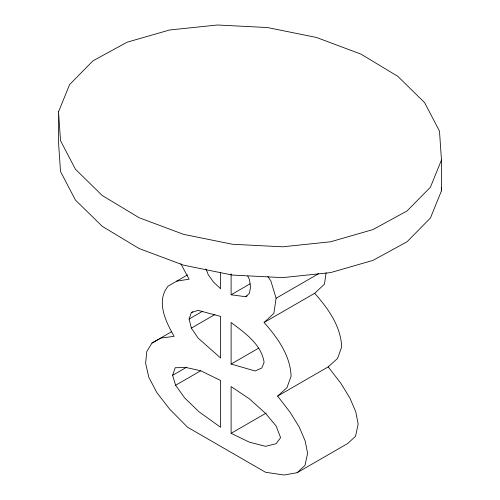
<?xml version="1.0" encoding="UTF-8"?>
<svg xmlns="http://www.w3.org/2000/svg" width="500" height="500" viewBox="0 0 500 500"><rect width="100%" height="100%" fill="white"/><g stroke="black" fill="none" stroke-linecap="round" stroke-linejoin="round"><path stroke-width="0.75" d="M267.875 276.475L270.85 280.925L276.1 298.244L273.85 313.394L264.1 322.488C277.425 337.6 290.3 355.269 291.1 376.175L286.975 387.65L277.6 396.094L290.163 412.331L299.344 427.262L305.156 440.906L307.594 453.244L304.969 465.475L297.094 472.725L283.975 475L265.6 472.294L187.606 427.269L169.8 409.3L156.862 392.631L148.8 377.256L145.612 363.188L146.831 351.444L151.988 343.056L171.544 331.763M326.112 272.831L324.425 284.2L314.675 293.288L264.1 322.488M191.356 312.531L198.106 310.363L220.606 316.425L220.606 357.994L198.106 338.075L191.356 328.119L189.106 319.025L191.356 312.531L192.706 311.75M172.613 375.312L175.238 367.731L186.106 367.519L200.731 370.763L220.606 380.506L220.606 427.269L198.856 411.681L184.613 397.825L175.613 385.269L172.613 375.312L186.769 367.137M58.531 111.812L69.594 84.588L92.95 60.856L127.006 42.244L169.444 30.013L217.375 25L267.531 27.544L316.488 37.469L360.919 54.106L397.788 76.319L424.581 102.587L439.481 131.131L441.469 160L441.469 190.819L430.406 218.044L407.05 241.769L372.994 260.381L330.556 272.613L282.625 277.625L232.469 275.081L183.512 265.156L139.081 248.519L102.212 226.306L75.419 200.037L60.519 171.494L58.531 142.631L58.531 111.812L60.519 140.675L75.419 169.219L102.212 195.487L139.081 217.7L183.512 234.338L232.469 244.262L282.625 246.806L330.556 241.794L372.994 229.562L407.05 210.95L430.406 187.225L441.469 160M231.106 273.888L231.106 294.781L245.725 296.725L249.381 293.319L250.6 286.988L249.381 279.356L247.719 276.031M277.6 396.094L328.175 366.894L337.55 358.45L341.669 346.975C340.875 326.069 328 308.4 314.675 293.288M187.525 274.913L168.113 286.119C155.706 301.256 165.787 321.788 174.112 336.344L161.081 338.019L151.988 343.056M189.106 319.025L202.594 311.238M231.106 294.781L249.988 283.875M191.356 328.119L214.963 314.494M245.725 296.725L247.075 295.95M276.1 298.244L318.581 273.712M175.613 385.269L200.562 370.863M231.106 364.05L255.1 370.981L261.85 367.95L264.1 362.319C261.35 344.181 244.706 332.769 231.106 322.488L231.106 364.05L258.75 348.094M231.106 433.325L249.475 442.206L265.6 446.319L276.1 443.719L280.6 437.656L276.1 425.969L265.6 413.413L249.475 398.906L231.106 386.569L231.106 433.325L266.169 413.081M297.094 472.725L347.669 443.525L355.544 436.275L358.169 424.044L355.731 411.706L349.919 398.069L340.731 383.131L328.175 366.894M176.737 281.137L189.106 279.194L180.794 263.719M205.981 268.938L208.231 274.644L213.388 281.95L220.606 288.719L220.606 272.469M441.262 187.781L441.469 190.819"/></g></svg>
